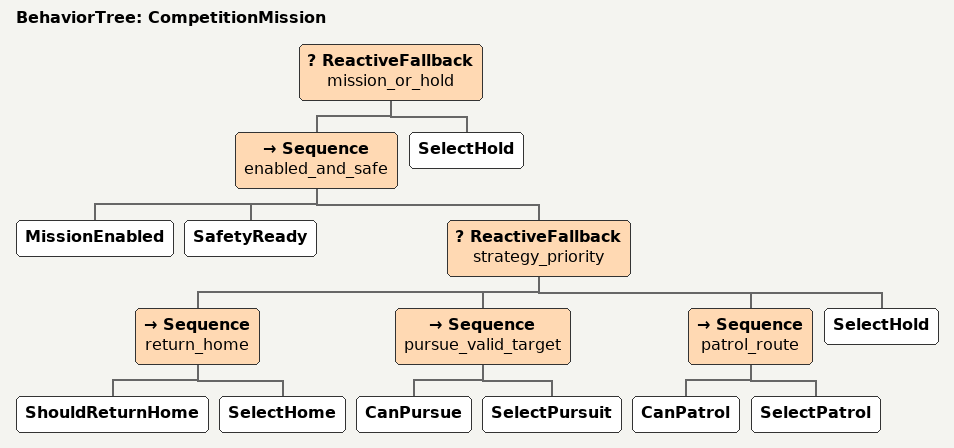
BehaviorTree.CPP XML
<root main_tree_to_execute="CompetitionMission">
  <BehaviorTree ID="CompetitionMission">
    <ReactiveFallback name="mission_or_hold">
      <Sequence name="enabled_and_safe">
        <MissionEnabled/>
        <SafetyReady/>
        <ReactiveFallback name="strategy_priority">
          <Sequence name="return_home">
            <ShouldReturnHome/>
            <SelectHome/>
          </Sequence>
          <Sequence name="pursue_valid_target">
            <CanPursue/>
            <SelectPursuit/>
          </Sequence>
          <Sequence name="patrol_route">
            <CanPatrol/>
            <SelectPatrol/>
          </Sequence>
          <SelectHold/>
        </ReactiveFallback>
      </Sequence>
      <SelectHold/>
    </ReactiveFallback>
  </BehaviorTree>
</root>
